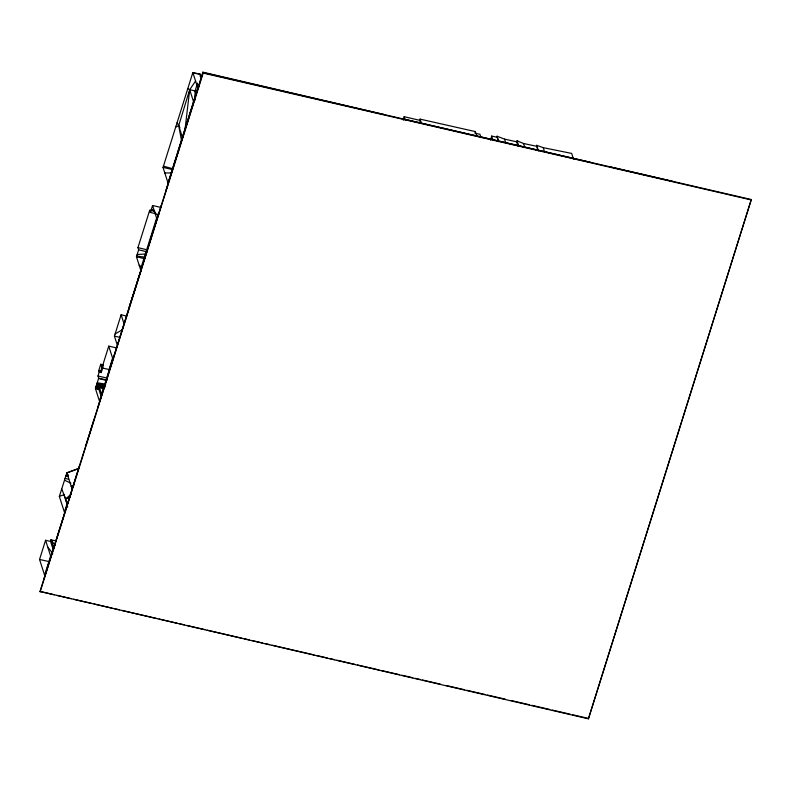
<?xml version="1.0" encoding="UTF-8"?>
<svg xmlns="http://www.w3.org/2000/svg" width="791" height="791" viewBox="0 0 791 791"><rect width="100%" height="100%" fill="white"/><g stroke="black" fill="none" stroke-linecap="round" stroke-linejoin="round"><path stroke-width="1.19" d="M200.222 76.579L200.232 74.186L192.846 72.535L163.035 167.415L168.008 182.919L197.819 88.038L192.846 72.535M194.823 100.457L195.12 90.935L197.503 83.124M184.946 130.149L189.692 89.709L195.624 80.979M498.261 141.688L497.045 136.22L504.559 139.127L516.721 141.816L518.154 146.295M403.301 120.232L404.152 116.702L419.596 120.281L420.318 122.526M490.549 140.086L491.695 136.072L496.827 137.209M474.907 133.244L475.381 131.593L420.08 119.125L419.596 120.281M537.475 149.588L536.674 145.307L543.239 147.67L571.685 153.414L573.485 159.011M112.629 358.056L109.099 369.535L101.91 367.904L100.744 364.275L102.761 364.73L103.226 366.184M100.744 364.275L98.727 370.702L99.191 372.146L101.238 372.61L100.764 371.167L102.761 364.73M101.238 372.61L102.889 367.251M45.571 540.283L50.624 556.014L44.603 575.186L39.55 559.455L45.571 540.283L50.584 541.43L53.472 550.417M67.719 507.08L66.77 504.618L64.397 512.173L59.345 496.441L66.859 472.81L78.408 468.48M160.721 207.39L152.564 205.512L156.608 218.118L140.511 269.365L136.457 256.759L138.643 249.808L137.95 247.632L149.687 210.287L151.921 210.811M115.812 347.733L108.743 346.132L112.787 358.699L99.458 401.086L95.424 388.529L98.677 378.177L97.985 376.002L99.191 372.146M155.975 213.758L150.379 212.463L152.564 205.512M101.91 367.904L108.743 346.132M117.058 344.352L114.418 336.126L121.122 314.778L126.817 316.113M50.584 541.43L51.089 539.818L55.914 540.906M96.176 386.146L104.323 388.569L99.439 387.461L98.855 389.301L101.06 396.153M384.208 114.566L202.872 72.169L165.902 190.75M39.995 591.46L203.01 72.624L751.302 199.54L588.425 718.831L39.995 591.46L54.421 594.802M40.133 591.915L203.158 73.069L202.872 72.169M588.425 718.831L751.302 199.54M129.289 306.601L141.006 270.423M516.721 141.816L517.067 140.778L523.513 143.497L536.397 146.226M71.141 494.266L65.623 498.903L67.443 504.579M115.11 333.931L122.506 329.669M71.23 486.425L74.443 484.665M175.701 127.104L178.677 125.68L189.692 89.709L187.793 88.632M59.345 496.441L63.982 494.691L67.245 504.856M70.004 497.262L65.623 498.903L61.767 489.016M66.82 472.949L78.418 468.727M66.029 475.46L68.451 475.173L65.999 475.539M65.96 475.678L68.402 475.45M137.169 254.494L145.712 254.03M65.841 476.053L68.273 475.915M155.382 214.282L158.843 214.213M164.815 172.962L170.856 172.962M136.685 256.037L144.723 257.174M192.707 72.99L200.232 74.186L201.3 77.508M97.234 382.775L105.737 384.159M96.986 383.576L104.244 384.94M475.915 133.452L479.939 134.262L481.017 137.624M96.809 384.139L105.223 385.879M96.66 384.594L104.985 386.443M163.035 167.415L172.448 169.531M96.482 385.168L104.738 386.977M96.008 386.69L99.439 387.461L101.634 394.314M114.418 336.126L120.103 337.411M98.727 370.702L100.764 371.167M97.985 376.002L107.151 378.088M98.677 378.177L106.706 379.996M95.424 388.529L98.855 389.301L95.573 388.065M39.55 559.455L48.923 561.58M65.099 478.417L68.679 479.237M203.158 73.069L751.45 199.985M96.561 384.91L104.985 386.868M56.823 595.356L71.259 598.698M73.662 599.262L91.697 603.434M94.099 603.988L112.134 608.16M114.547 608.724L119.352 609.831M121.755 610.395L156.628 618.463M159.031 619.017L177.065 623.189M179.468 623.753L184.283 624.86M186.686 625.424L204.721 629.596M207.123 630.15L241.997 638.218M244.399 638.782L249.214 639.889M251.617 640.453L262.434 642.954M264.837 643.508L269.652 644.625M272.055 645.179L314.136 654.918M316.548 655.482L327.365 657.983M329.768 658.537L334.583 659.654M336.986 660.208L355.021 664.381M357.423 664.944L379.067 669.947M381.47 670.511L399.504 674.683M401.917 675.237L412.734 677.739M415.137 678.302L419.952 679.41M422.354 679.973L440.389 684.146M446.401 685.54L464.436 689.712M466.838 690.266L484.883 694.439M487.286 695.002L505.32 699.175M511.332 700.569L529.367 704.741M531.77 705.295L549.804 709.468M552.217 710.031L570.252 714.204M572.654 714.757L588.286 718.376M137.95 247.632L147.551 249.946M138.643 249.808L147.047 251.835M136.457 256.759L144.743 258.756M98.588 378.474L106.884 380.511M163.44 166.14L172.705 168.74M96.097 386.404L99.439 387.461M197.117 85.823L199.134 86.792M64.536 480.196L70.913 483.242M151.397 209.22L154.631 210.881M151.19 209.892L155.263 212.215M139.176 265.222L142.064 267.061M47.737 547.016L52.76 553.473M53.511 549.063L51.089 539.818L55.182 545.602M179.933 127.737L177.105 122.645M672.577 181.317L610.059 166.842M590.343 162.274L404.33 119.223M543.239 147.67L544.317 151.032M536.674 145.307L538.463 150.903M523.513 143.497L524.591 146.859M517.067 140.778L518.866 146.384M504.559 139.127L505.637 142.489M497.045 136.22L498.488 140.709M491.695 136.072L492.773 139.434M475.381 131.593L476.815 136.072M420.08 119.125L421.158 122.486M404.152 116.702L405.229 120.064M196.544 95.365L195.12 90.935L189.692 89.709L193.597 101.891M182.592 137.861L178.677 125.68L181.475 140.225M161.305 205.383L97.649 407.948M149.687 210.287L150.379 212.463M121.122 314.778L123.772 323.005M94.109 419.25L85.992 445.086M79.377 466.136L44.029 578.617M66.859 472.81L71.951 488.69M51.089 539.818L53.976 548.806"/></g></svg>
